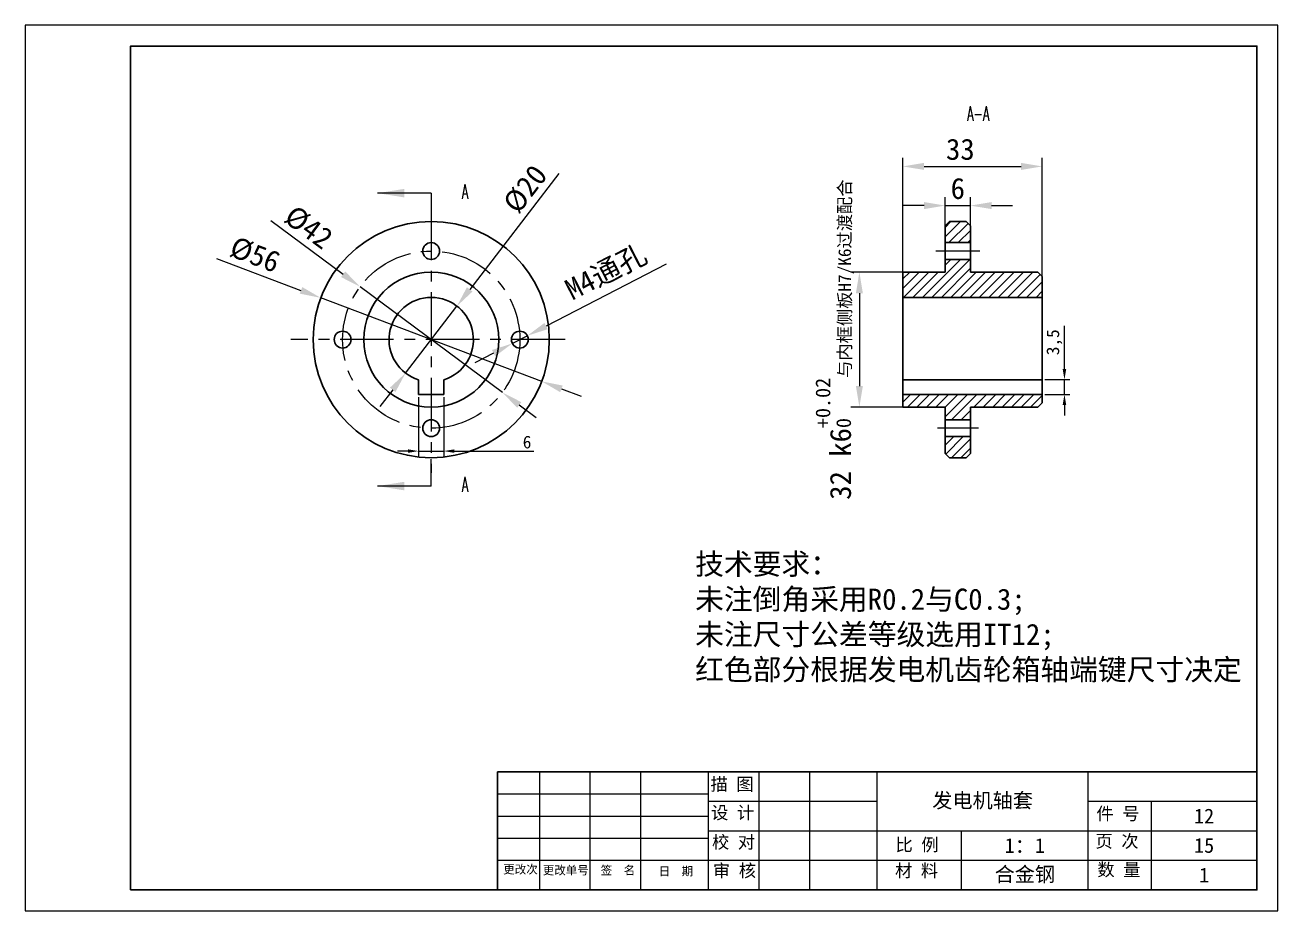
# Model space of a CAD drawing. Header units: millimetres. Extents: x -473 to 6267, y 319 to 3284.
# Drawn here: x 4012 to 4309, y 372.3 to 582.3 of the extents above; entities that cross this region are included whole.
import ezdxf

# ---------------------------------------------------------------- set-up
doc = ezdxf.new("R2010")
doc.units = ezdxf.units.MM
doc.linetypes.add('CENTERX2', pattern=[20.32, 12.7, -2.54, 2.54, -2.54])
for name, color, linetype in [('10', 7, 'Continuous'), ('SLD-0', 7, 'Continuous'), ('轮廓实线层', 170, 'Continuous')]:
    doc.layers.add(name, color=color, linetype=linetype)
for name, color, linetype, lineweight in [('3mm', 7, 'Continuous', 30), ('中心线层', 1, 'CENTERX2', 25), ('标题栏', 7, 'Continuous', 25)]:
    doc.layers.add(name, color=color, linetype=linetype, lineweight=lineweight)
doc.styles.add('SLDTEXTSTYLE4', font='TXT', dxfattribs={"width": 0.566667, "bigfont": 'bigfont'})
doc.dimstyles.new('a3', dxfattribs={"dimtxt": 5, "dimasz": 5, "dimexe": 2, "dimexo": 0, "dimgap": 1.524, "dimtad": 1, "dimdec": 1, "dimzin": 0, "dimtxsty": 'Standard', "dimcen": 2.5, "dimazin": 0, "dimtp": 0.21, "dimtfac": 1, "dimtdec": 1, "dimtmove": 0, "dimatfit": 3, "dimfxl": 1, "dimtzin": 0, "dimarcsym": 0})
doc.dimstyles.new('a4', dxfattribs={"dimtxt": 3, "dimasz": 2.5, "dimexe": 1.25, "dimexo": 0.625, "dimtad": 1, "dimtxsty": 'Standard', "dimcen": 2.5, "dimadec": 0, "dimazin": 0, "dimtfac": 1, "dimtmove": 0, "dimatfit": 3, "dimfxl": 1, "dimarcsym": 0})

# ---------------------------------------------------------------- blocks, each defined once
blk = doc.blocks.new('*D104')
at = {"layer": 'Defpoints', "color": 0, "transparency": 16777216}
for p in [(4114.38, 515.69), (4102.2, 499.82)]:
    blk.add_point(p, dxfattribs=at)
at = {"layer": '轮廓实线层', "color": 0, "lineweight": -2, "transparency": 16777216}
for p, q in [((4138.52, 547.15), (4117.42, 519.65)), ((4102.2, 499.82), (4114.38, 515.69)), ((4099.16, 495.85), (4096.11, 491.89))]:
    blk.add_line(p, q, dxfattribs=at)
at = {"layer": '轮廓实线层', "color": 0, "transparency": 16777216}
for points in [[(4116.76, 520.16), (4118.08, 519.15), (4114.38, 515.69)], [(4098.5, 496.36), (4099.82, 495.35), (4102.2, 499.82)]]:
    blk.add_solid(points, dxfattribs=at)
at = {"layer": '轮廓实线层', "color": 0, "lineweight": -3, "transparency": 16777216, "insert": (4130.6, 543.43), "char_height": 5, "attachment_point": 5, "rotation": 52.4983}
blk.add_mtext('%%C20', dxfattribs=at)
blk = doc.blocks.new('*D105')
at = {"layer": 'Defpoints', "color": 0, "transparency": 16777216}
for p in [(4091.43, 520.27), (4125.15, 495.24)]:
    blk.add_point(p, dxfattribs=at)
at = {"layer": '轮廓实线层', "color": 0, "lineweight": -2, "transparency": 16777216}
for p, q in [((4070.24, 536), (4087.41, 523.25)), ((4125.15, 495.24), (4091.43, 520.27)), ((4129.17, 492.26), (4133.18, 489.28))]:
    blk.add_line(p, q, dxfattribs=at)
at = {"layer": '轮廓实线层', "color": 0, "transparency": 16777216}
for points in [[(4087.91, 523.92), (4086.92, 522.58), (4091.43, 520.27)], [(4129.66, 492.93), (4128.67, 491.59), (4125.15, 495.24)]]:
    blk.add_solid(points, dxfattribs=at)
at = {"layer": '轮廓实线层', "color": 0, "lineweight": -3, "transparency": 16777216, "insert": (4079.22, 534.35), "char_height": 5, "attachment_point": 5, "rotation": 323.4116}
blk.add_mtext('%%C42', dxfattribs=at)
blk = doc.blocks.new('*D106')
at = {"layer": 'Defpoints', "color": 0, "transparency": 16777216}
for p in [(4082.1, 517.66), (4134.48, 497.85)]:
    blk.add_point(p, dxfattribs=at)
at = {"layer": '轮廓实线层', "color": 0, "lineweight": -2, "transparency": 16777216}
for p, q in [((4057.42, 526.99), (4077.42, 519.43)), ((4134.48, 497.85), (4082.1, 517.66)), ((4139.16, 496.08), (4143.83, 494.31))]:
    blk.add_line(p, q, dxfattribs=at)
at = {"layer": '轮廓实线层', "color": 0, "transparency": 16777216}
for points in [[(4077.72, 520.21), (4077.13, 518.65), (4082.1, 517.66)], [(4139.45, 496.86), (4138.86, 495.3), (4134.48, 497.85)]]:
    blk.add_solid(points, dxfattribs=at)
at = {"layer": '轮廓实线层', "color": 0, "lineweight": -3, "transparency": 16777216, "insert": (4066.51, 527.86), "char_height": 5, "attachment_point": 5, "rotation": 339.2839}
blk.add_mtext('%%C56', dxfattribs=at)
blk = doc.blocks.new('*D107')
at = {"layer": 'Defpoints', "color": 0, "transparency": 16777216}
for p in [(4131.07, 508.67), (4127.51, 506.84)]:
    blk.add_point(p, dxfattribs=at)
at = {"layer": '轮廓实线层', "color": 0, "lineweight": -2, "transparency": 16777216}
for p, q in [((4164, 525.62), (4135.51, 510.96)), ((4127.51, 506.84), (4131.07, 508.67)), ((4123.06, 504.55), (4118.62, 502.26))]:
    blk.add_line(p, q, dxfattribs=at)
at = {"layer": '轮廓实线层', "color": 0, "transparency": 16777216}
for points in [[(4135.13, 511.7), (4135.89, 510.22), (4131.07, 508.67)], [(4122.68, 505.29), (4123.45, 503.81), (4127.51, 506.84)]]:
    blk.add_solid(points, dxfattribs=at)
at = {"layer": '轮廓实线层', "color": 0, "lineweight": -3, "transparency": 16777216, "insert": (4149.81, 523.64), "char_height": 5, "attachment_point": 5, "rotation": 27.2328}
blk.add_mtext('M4{\\fSimSun|b0|i0|c134|p2;通孔}', dxfattribs=at)
blk = doc.blocks.new('*D108')
at = {"layer": 'Defpoints', "color": 0, "transparency": 16777216}
for p in [(4236.12, 539.52), (4230.12, 526.75), (4236.12, 526.75)]:
    blk.add_point(p, dxfattribs=at)
at = {"layer": '轮廓实线层', "color": 0, "lineweight": -2, "transparency": 16777216}
for p, q in [((4230.12, 526.75), (4230.12, 541.52)), ((4236.12, 526.75), (4236.12, 541.52)), ((4225.12, 539.52), (4220.12, 539.52)), ((4230.12, 539.52), (4236.12, 539.52)), ((4241.12, 539.52), (4246.12, 539.52))]:
    blk.add_line(p, q, dxfattribs=at)
at = {"layer": '轮廓实线层', "color": 0, "transparency": 16777216}
for points in [[(4225.12, 540.36), (4225.12, 538.69), (4230.12, 539.52)], [(4241.12, 540.36), (4241.12, 538.69), (4236.12, 539.52)]]:
    blk.add_solid(points, dxfattribs=at)
at = {"layer": '轮廓实线层', "color": 0, "lineweight": -3, "transparency": 16777216, "insert": (4233.12, 543.55), "char_height": 5, "attachment_point": 5}
blk.add_mtext('6', dxfattribs=at)
blk = doc.blocks.new('*D109')
at = {"layer": 'Defpoints', "color": 0, "transparency": 16777216}
for p in [(4253.12, 548.81), (4253.12, 494.75), (4220.12, 491.75)]:
    blk.add_point(p, dxfattribs=at)
at = {"layer": '轮廓实线层', "color": 0, "lineweight": -2, "transparency": 16777216}
for p, q in [((4220.12, 491.75), (4220.12, 550.81)), ((4253.12, 494.75), (4253.12, 550.81)), ((4225.12, 548.81), (4248.12, 548.81))]:
    blk.add_line(p, q, dxfattribs=at)
at = {"layer": '轮廓实线层', "color": 0, "transparency": 16777216}
for points in [[(4225.12, 549.65), (4225.12, 547.98), (4220.12, 548.81)], [(4248.12, 549.65), (4248.12, 547.98), (4253.12, 548.81)]]:
    blk.add_solid(points, dxfattribs=at)
at = {"layer": '轮廓实线层', "color": 0, "lineweight": -3, "transparency": 16777216, "insert": (4233.72, 552.84), "char_height": 5, "attachment_point": 5}
blk.add_mtext('33', dxfattribs=at)
blk = doc.blocks.new('*D14')
at = {"layer": 'Defpoints', "color": 0, "transparency": 16777216}
for p in [(4220.12, 523.75), (4209.79, 491.75), (4220.12, 491.75)]:
    blk.add_point(p, dxfattribs=at)
at = {"layer": '轮廓实线层', "color": 0, "lineweight": -2, "transparency": 16777216}
for p, q in [((4220.12, 523.75), (4207.79, 523.75)), ((4209.79, 518.75), (4209.79, 496.75)), ((4220.12, 491.75), (4207.79, 491.75))]:
    blk.add_line(p, q, dxfattribs=at)
at = {"layer": '轮廓实线层', "color": 0, "transparency": 16777216}
for points in [[(4208.96, 518.75), (4210.62, 518.75), (4209.79, 523.75)], [(4208.96, 496.75), (4210.62, 496.75), (4209.79, 491.75)]]:
    blk.add_solid(points, dxfattribs=at)
at = {"layer": '轮廓实线层', "color": 0, "lineweight": -3, "transparency": 16777216, "insert": (4203.96, 507.75), "char_height": 5, "width": 127.2892, "attachment_point": 5, "rotation": 90}
blk.add_mtext('32 k6{\\H0.7x;\\S+0.02^ 0;\\fSimSun|b0|i0|c134|p54;\\H0.85714x;与内框侧板\\Ftxt|c134;H7\\fSimSun|b0|i0|c134|p54;/K6过渡配合}', dxfattribs=at)
blk = doc.blocks.new('*D15')
at = {"layer": 'Defpoints', "color": 0, "transparency": 16777216}
for p in [(4253.12, 498.26), (4253.12, 494.75), (4258.4, 494.75)]:
    blk.add_point(p, dxfattribs=at)
at = {"layer": '中心线层', "color": 0, "lineweight": -2, "transparency": 16777216}
for p, q in [((4258.4, 500.76), (4258.4, 511.01)), ((4253.74, 498.26), (4259.65, 498.26)), ((4258.4, 494.75), (4258.4, 498.26)), ((4253.74, 494.75), (4259.65, 494.75)), ((4258.4, 492.25), (4258.4, 489.75))]:
    blk.add_line(p, q, dxfattribs=at)
at = {"layer": '中心线层', "color": 0, "transparency": 16777216}
for points in [[(4257.98, 500.76), (4258.82, 500.76), (4258.4, 498.26)], [(4257.98, 492.25), (4258.82, 492.25), (4258.4, 494.75)]]:
    blk.add_solid(points, dxfattribs=at)
at = {"layer": '中心线层', "color": 0, "lineweight": -3, "transparency": 16777216, "insert": (4256.03, 507.13), "char_height": 3, "attachment_point": 5, "rotation": 90}
blk.add_mtext('{\\C1;3,5}', dxfattribs=at)
blk = doc.blocks.new('*D16')
at = {"layer": 'Defpoints', "color": 0, "transparency": 16777216}
for p in [(4105.29, 494.75), (4111.29, 494.75), (4111.29, 481.33)]:
    blk.add_point(p, dxfattribs=at)
at = {"layer": '轮廓实线层', "color": 0, "lineweight": -2, "transparency": 16777216}
for p, q in [((4105.29, 494.13), (4105.29, 480.08)), ((4111.29, 494.13), (4111.29, 480.08)), ((4102.79, 481.33), (4100.29, 481.33)), ((4105.29, 481.33), (4111.29, 481.33)), ((4113.79, 481.33), (4132.64, 481.33))]:
    blk.add_line(p, q, dxfattribs=at)
at = {"layer": '轮廓实线层', "color": 0, "transparency": 16777216}
for points in [[(4102.79, 481.74), (4102.79, 480.91), (4105.29, 481.33)], [(4113.79, 481.74), (4113.79, 480.91), (4111.29, 481.33)]]:
    blk.add_solid(points, dxfattribs=at)
at = {"layer": '轮廓实线层', "color": 0, "lineweight": -3, "transparency": 16777216, "insert": (4131.01, 483.45), "char_height": 3, "attachment_point": 5}
blk.add_mtext('{\\C1;6}', dxfattribs=at)

msp = doc.modelspace()

# ---------------------------------------------------------------- hatches: boundary and pattern name
at = {"layer": '轮廓实线层', "lineweight": -3}
h = msp.add_hatch(dxfattribs=at)
h.set_pattern_fill('ANSI31', color=5, scale=0.5)
h.set_pattern_definition([(45, (7991.4977, 2544.5994), (-1.122532, 1.122532), [])])
h.paths.add_polyline_path([(4231.117, 535.754), (4230.117, 534.754), (4230.117, 530.754), (4236.117, 530.754), (4236.117, 534.754), (4235.117, 535.754)])
h.paths.add_polyline_path([(4253.117, 517.754), (4253.117, 522.754), (4252.117, 523.754), (4236.117, 523.754), (4236.117, 526.754), (4230.117, 526.754), (4230.117, 523.754), (4220.117, 523.754), (4220.117, 517.754)])
h.paths.add_polyline_path([(4220.117, 494.754), (4220.117, 491.754), (4230.117, 491.754), (4230.117, 488.754), (4236.117, 488.754), (4236.117, 491.754), (4252.117, 491.754), (4253.117, 492.754), (4253.117, 494.754)])
h.paths.add_polyline_path([(4230.117, 484.754), (4230.117, 480.754), (4231.117, 479.754), (4235.117, 479.754), (4236.117, 480.754), (4236.117, 484.754)])

# ---------------------------------------------------------------- linework, layer by layer
at = {"color": 7, "linetype": 'Continuous', "lineweight": 18}
for p, q in [((4108.289, 542.474), (4095.589, 542.474)), ((4108.289, 473.034), (4095.589, 473.034))]:
    msp.add_line(p, q, dxfattribs=at)
at = {"color": 7, "lineweight": -3}
msp.add_line((4108.289, 542.474), (4108.289, 536.124), dxfattribs=at)
at = {"color": 7}
msp.add_line((4108.289, 473.034), (4108.289, 479.384), dxfattribs=at)
at = {"color": 7, "linetype": 'Continuous', "lineweight": 18}
for points in [[(4095.589, 542.474), (4101.939, 541.458), (4101.939, 543.49)], [(4095.589, 473.034), (4101.939, 472.018), (4101.939, 474.05)]]:
    msp.add_solid(points, dxfattribs=at)
at = {"layer": '10'}
msp.add_lwpolyline([(4012.009, 372.32), (4309.009, 372.32), (4309.009, 582.32), (4012.009, 582.32)], close=True, dxfattribs=at)
at = {"layer": '3mm'}
for p, q in [((4230.117, 534.754), (4231.117, 535.754)), ((4230.117, 530.754), (4230.117, 534.754)), ((4235.117, 535.754), (4231.117, 535.754)), ((4235.117, 535.754), (4236.117, 534.754)), ((4236.117, 530.754), (4236.117, 534.754)), ((4230.117, 530.754), (4230.117, 526.754)), ((4230.117, 530.754), (4236.117, 530.754)), ((4236.117, 526.754), (4236.117, 530.754)), ((4230.117, 523.754), (4230.117, 526.754)), ((4236.117, 526.754), (4230.117, 526.754)), ((4236.117, 523.754), (4236.117, 526.754)), ((4220.117, 517.754), (4220.117, 523.754)), ((4230.117, 523.754), (4220.117, 523.754)), ((4252.117, 523.754), (4236.117, 523.754)), ((4252.117, 523.754), (4253.117, 522.754)), ((4253.117, 517.754), (4253.117, 522.754)), ((4220.117, 517.754), (4220.117, 498.215)), ((4220.117, 517.754), (4253.117, 517.754)), ((4253.117, 498.215), (4253.117, 517.754)), ((4105.289, 494.754), (4105.289, 498.215)), ((4111.289, 494.754), (4111.289, 498.215)), ((4220.117, 498.255), (4253.117, 498.255)), ((4220.117, 494.754), (4220.117, 498.215)), ((4253.117, 494.754), (4253.117, 498.215)), ((4105.289, 494.754), (4111.289, 494.754)), ((4220.117, 491.754), (4220.117, 494.754)), ((4253.117, 494.754), (4220.117, 494.754)), ((4253.117, 492.754), (4253.117, 494.754)), ((4220.117, 491.754), (4230.117, 491.754)), ((4230.117, 488.754), (4230.117, 491.754)), ((4236.117, 491.754), (4252.117, 491.754)), ((4236.117, 488.754), (4236.117, 491.754)), ((4253.117, 492.754), (4252.117, 491.754)), ((4230.117, 488.754), (4236.117, 488.754)), ((4230.117, 488.754), (4230.117, 484.754)), ((4236.117, 484.754), (4236.117, 488.754)), ((4236.117, 484.754), (4230.117, 484.754)), ((4230.117, 480.754), (4230.117, 484.754)), ((4236.117, 480.754), (4236.117, 484.754)), ((4231.117, 479.754), (4230.117, 480.754)), ((4231.117, 479.754), (4235.117, 479.754)), ((4236.117, 480.754), (4235.117, 479.754)), ((4124.009, 405.32), (4124.009, 377.32)), ((4124.009, 405.32), (4304.009, 405.32))]:
    msp.add_line(p, q, dxfattribs=at)
msp.add_lwpolyline([(4037.009, 377.32), (4304.009, 377.32), (4304.009, 577.32), (4037.009, 577.32)], close=True, dxfattribs=at)
for centre, radius in [((4108.289, 507.754), 28), ((4108.289, 528.754), 2), ((4108.289, 507.754), 16), ((4087.289, 507.754), 2), ((4129.289, 507.754), 2), ((4108.289, 486.754), 2)]:
    msp.add_circle(centre, radius, dxfattribs=at)
msp.add_arc((4108.289, 507.754), 10, 287.4576, 252.5424, dxfattribs=at)
at = {"layer": 'Defpoints'}
for p, q in [((4304.009, 377.32), (4304.009, 405.32)), ((4124.009, 377.32), (4304.009, 377.32))]:
    msp.add_line(p, q, dxfattribs=at)
at = {"layer": '中心线层', "lineweight": -3}
for p, q in [((4108.289, 539.299), (4108.289, 476.209)), ((4238.368, 528.754), (4227.882, 528.754)), ((4140.024, 507.754), (4075.04, 507.754)), ((4238.06, 486.754), (4228.293, 486.754))]:
    msp.add_line(p, q, dxfattribs=at)
msp.add_circle((4108.289, 507.754), 21, dxfattribs=at)
at = {"layer": '标题栏'}
for p, q in [((4134.009, 377.32), (4134.009, 405.32)), ((4146.009, 377.32), (4146.009, 405.32)), ((4158.009, 377.32), (4158.009, 405.32)), ((4174.009, 377.32), (4174.009, 405.32)), ((4186.009, 377.32), (4186.009, 405.32)), ((4198.009, 377.32), (4198.009, 405.32)), ((4214.009, 377.32), (4214.009, 405.32)), ((4264.009, 377.32), (4264.009, 405.32)), ((4124.009, 400.07), (4174.009, 400.07)), ((4174.009, 398.32), (4214.009, 398.32)), ((4264.009, 398.32), (4304.009, 398.32)), ((4279.009, 377.32), (4279.009, 398.32)), ((4124.009, 394.82), (4174.009, 394.82)), ((4124.009, 389.57), (4174.009, 389.57)), ((4174.009, 391.32), (4214.009, 391.32)), ((4214.009, 391.32), (4264.009, 391.32)), ((4234.009, 377.32), (4234.009, 391.32)), ((4264.009, 391.32), (4304.009, 391.32)), ((4124.009, 384.32), (4304.009, 384.32))]:
    msp.add_line(p, q, dxfattribs=at)

# ---------------------------------------------------------------- texts
at = {"color": 7, "linetype": 'Continuous', "char_height": 3.5, "attachment_point": 1, "style": 'SLDTEXTSTYLE4'}
for insert in [(4115.516, 544.642), (4115.516, 475.202)]:
    msp.add_mtext('A', dxfattribs=dict(at, insert=insert))
at = {"layer": '10', "insert": (4237.944, 563.118), "char_height": 3.5, "attachment_point": 2, "style": 'SLDTEXTSTYLE4'}
msp.add_mtext('A-A', dxfattribs=at)
at = {"layer": 'SLD-0', "linetype": 'Continuous', "lineweight": -3, "insert": (4170.852, 457.057), "char_height": 5, "attachment_point": 1}
msp.add_mtext_dynamic_manual_height_columns('{\\fSimSun|b0|i0|c134|p54;技术要求：\\P未注倒角采用R0.2与C0.3;\\P未注尺寸公差等级选用IT12;\\P\\C240;\\c2367469;红色\\C256;部分根据发电机齿轮箱轴端\\C240;\\c2367469;键尺寸决定}', width=122.83668, gutter_width=17.5, heights=[0], dxfattribs=at)
at = {"layer": '标题栏', "attachment_point": 1}
for s, insert, char_height, width in [('{\\fSimSun|b0|i0|c134|p54; 描 图}', (4172.453, 403.869), 3, 12.20894), ('{\\fSimSun|b0|i0|c134|p54;设 计}', (4174.633, 397.114), 3, 11.99092), ('{\\fSimSun|b0|i0|c134|p54;件 号}', (4265.982, 396.896), 3, 14.17108), ('{\\fSimSun|b0|i0|c134|p54;校 对}', (4174.851, 390.141), 3, 11.99092), ('{\\fSimSun|b0|i0|c134|p54;比 例}', (4218.363, 389.519), 3, 12.20893), ('{\\fSimSun|b0|i0|c134|p54;页 次}', (4265.764, 390.359), 3, 14.60712), ('{\\fSimSun|b0|i0|c134|p54;更改次}', (4125.365, 383.167), 2, 9.37414), ('{\\fSimSun|b0|i0|c134|p54;更改单号}', (4134.736, 382.95), 2, 12.42695), ('{\\fSimSun|b0|i0|c134|p54;签  名}', (4148.471, 382.95), 2, 11.99092), ('{\\fSimSun|b0|i0|c134|p54;审 核}', (4175.069, 383.385), 3, 12.20893), ('{\\fSimSun|b0|i0|c134|p54;材 料}', (4218.236, 383.385), 3, 18.09539), ('{\\fSimSun|b0|i0|c134|p54;数 量}', (4266.2, 383.603), 3, 14.60712), ('{\\fSimSun|b0|i0|c134|p54;日  期}', (4162.206, 382.732), 2, 16.13323)]:
    msp.add_mtext(s, dxfattribs=dict(at, insert=insert, char_height=char_height, width=width))
at = {"layer": '标题栏', "linetype": 'Continuous', "lineweight": -3, "char_height": 3.5, "attachment_point": 5}
for s, width, insert in [('{\\fSimSun|b0|i0|c134|p54;发电机轴套}', 50, (4239.009, 398.32)), ('12', 25, (4291.509, 394.82)), ('{\\fSimSun|b0|i0|c134|p54;1：1}', 30, (4249.009, 387.82)), ('15', 25, (4291.509, 387.82)), ('{\\fSimSun|b0|i0|c134|p54;合金钢}', 30, (4249.009, 380.82)), ('1', 25, (4291.509, 380.82))]:
    msp.add_mtext_dynamic_manual_height_columns(s, width=width, gutter_width=17.5, heights=[0], dxfattribs=dict(at, insert=insert))

# ---------------------------------------------------------------- dimensions: what is measured, and where the dimension line sits
at = {"layer": '中心线层', "lineweight": -3}
dim = msp.add_linear_dim(base=(4258.401, 494.754), p1=(4253.117, 498.255), p2=(4253.117, 494.754), angle=90, text='{\\C1;<>}', dimstyle='a4', dxfattribs=at)
dim.commit()
dim.dimension.update_dxf_attribs({"geometry": '*D15', "text_midpoint": (4258.401, 507.13), "dimtype": 160})
at = {"layer": '轮廓实线层', "lineweight": -3}
dim = msp.add_linear_dim(base=(4209.789, 491.754), p1=(4220.117, 523.754), p2=(4220.117, 491.754), angle=90, text='32 k6{\\H0.7x;\\S+0.02^ 0;\\fSimSun|b0|i0|c134|p54;\\H0.85714x;与内框侧板\\Ftxt|c134;H7\\fSimSun|b0|i0|c134|p54;/K6过渡配合}', dimstyle='a3', dxfattribs=at)
dim.commit()
dim.dimension.update_dxf_attribs({"geometry": '*D14', "text_midpoint": (4209.789, 507.754), "dimtype": 160})
for base, p1, p2, text, picture, middle in [((4253.117, 548.814), (4220.117, 491.754), (4253.117, 494.754), '33', '*D109', (4233.721, 548.814)), ((4236.117, 539.522), (4230.117, 526.754), (4236.117, 526.754), '6', '*D108', (4233.117, 539.522))]:
    dim = msp.add_linear_dim(base=base, p1=p1, p2=p2, text=text, dimstyle='a3', dxfattribs=at)
    dim.commit()
    dim.dimension.update_dxf_attribs({"geometry": picture, "text_midpoint": middle, "dimtype": 160})
dim = msp.add_diameter_dim_2p(p1=(4102.201, 499.821), p2=(4114.377, 515.688), text='%%C20', dimstyle='a3', dxfattribs=at)
dim.commit()
dim.dimension.update_dxf_attribs({"geometry": '*D104', "text_midpoint": (4133.788, 540.984), "dimtype": 163})
for p1, p2, text, picture, middle in [((4125.151, 495.237), (4091.427, 520.272), '%%C42', '*D105', (4079.22, 534.346)), ((4134.479, 497.85), (4082.099, 517.659), '%%C56', '*D106', (4066.508, 527.858)), ((4127.511, 506.839), (4131.067, 508.67), 'M4{\\fSimSun|b0|i0|c134|p2;通孔}', '*D107', (4149.814, 523.644))]:
    dim = msp.add_diameter_dim_2p(p1=p1, p2=p2, text=text, dimstyle='a3', dxfattribs=at)
    dim.commit()
    dim.dimension.update_dxf_attribs({"geometry": picture, "text_midpoint": middle})
at = {"layer": '轮廓实线层', "color": 1, "lineweight": -3}
dim = msp.add_linear_dim(base=(4111.289, 481.327), p1=(4105.289, 494.754), p2=(4111.289, 494.754), text='{\\C1;<>}', dimstyle='a4', dxfattribs=at)
dim.commit()
dim.dimension.update_dxf_attribs({"geometry": '*D16', "text_midpoint": (4131.011, 481.327), "dimtype": 160})

doc.saveas('drawing.dxf')
